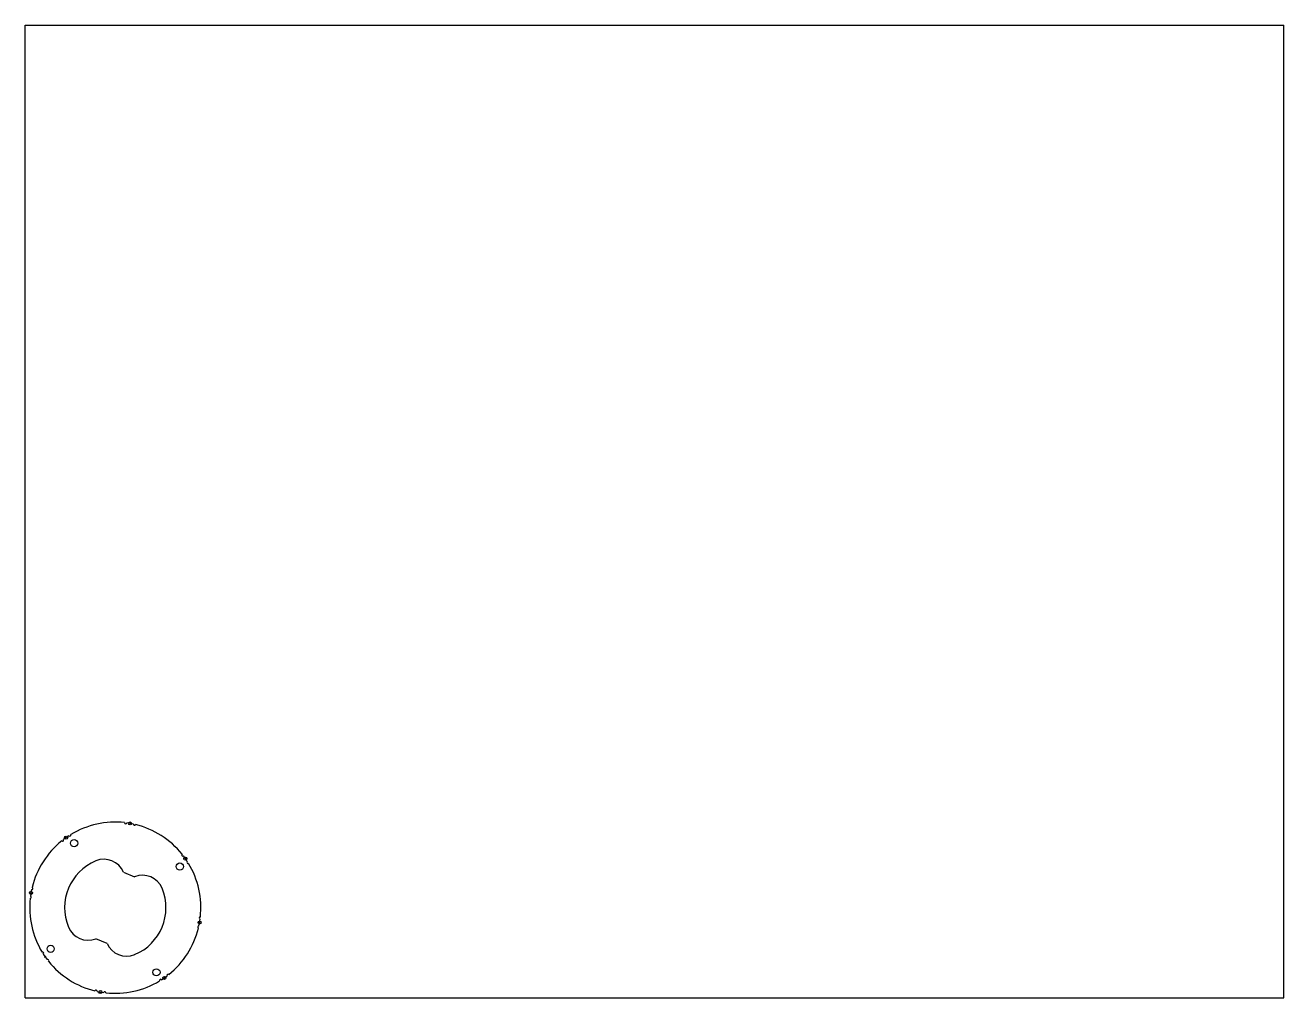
# Model space of a CAD drawing. Header units: millimetres. Extents: x 0 to 559, y 0 to 432.
import ezdxf

# ---------------------------------------------------------------- set-up
doc = ezdxf.new("R2010")
doc.units = ezdxf.units.MM
doc.header["$LTSCALE"] = 30.734
doc.layers.get('0').update_dxf_attribs({"linetype": 'CONTINUOUS'})
doc.layers.add('1__AXES', color=7, linetype='CONTINUOUS')
doc.layers.add('3__DETAIL', color=7, linetype='CONTINUOUS')

msp = doc.modelspace()

# ---------------------------------------------------------------- linework, layer by layer
at = {"color": 7, "linetype": 'CONTINUOUS'}
for p, q in [((0, 0), (0, 431.8)), ((0, 431.8), (558.8, 431.8)), ((558.8, 0), (558.8, 431.8)), ((43.65, 55.81), (48.6, 53.76)), ((36.35, 24.19), (31.4, 26.24)), ((0, 0), (558.8, 0))]:
    msp.add_line(p, q, dxfattribs=at)
for centre, radius, start, end in [((34.99, 52.09), 9.42, 23.2805, 112.5), ((40, 40), 22.5, 112.5, 202.5), ((52.09, 45.01), 9.42, 22.5, 111.7195), ((40, 40), 22.5, 292.5, 22.5), ((27.91, 34.99), 9.42, 202.5, 291.7195), ((45.01, 27.91), 9.42, 203.2805, 292.5)]:
    msp.add_arc(centre, radius, start, end, dxfattribs=at)
at = {"layer": '1__AXES', "color": 7, "linetype": 'CONTINUOUS'}
for centre in [(21.73, 68.68), (68.68, 58.27), (11.32, 21.73), (58.27, 11.32)]:
    msp.add_circle(centre, 1.6, dxfattribs=at)
for centre, radius, start, end in [((40, 40), 38, 83.762, 121.238), ((44.63, 77.77), 0.5, 179.4254, 346.6002), ((40, 40), 38, 77.7364, 82.2636), ((48.57, 77.08), 0.5, 173.3998, 340.5746), ((40, 40), 38, 38.762, 76.238), ((40, 40), 38, 128.762, 166.238), ((16.57, 69.98), 0.5, 224.4254, 31.6002), ((40, 40), 38, 122.7364, 127.2636), ((19.84, 72.27), 0.5, 218.3998, 25.5746), ((69.98, 63.43), 0.5, 134.4254, 301.6002), ((40, 40), 38, 32.7364, 37.2636), ((72.27, 60.16), 0.5, 128.3998, 295.5746), ((40, 40), 38, 353.762, 31.238), ((2.23, 44.63), 0.5, 269.4254, 76.6002), ((40, 40), 38, 167.7364, 172.2636), ((2.92, 48.57), 0.5, 263.3998, 70.5746), ((40, 40), 38, 173.762, 211.238), ((40, 40), 38, 347.7364, 352.2636), ((77.77, 35.37), 0.5, 89.4254, 256.6002), ((40, 40), 38, 308.762, 346.238), ((77.08, 31.43), 0.5, 83.3998, 250.5746), ((7.73, 19.84), 0.5, 308.3998, 115.5746), ((40, 40), 38, 212.7364, 217.2636), ((10.02, 16.57), 0.5, 314.4254, 121.6002), ((40, 40), 38, 218.762, 256.238), ((40, 40), 38, 263.762, 301.238), ((60.16, 7.73), 0.5, 38.3998, 205.5746), ((40, 40), 38, 302.7364, 307.2636), ((63.43, 10.02), 0.5, 44.4254, 211.6002), ((31.43, 2.92), 0.5, 353.3998, 160.5746), ((40, 40), 38, 257.7364, 262.2636), ((35.37, 2.23), 0.5, 359.4254, 166.6002)]:
    msp.add_arc(centre, radius, start, end, dxfattribs=at)
at = {"layer": '3__DETAIL', "color": 7, "linetype": 'CONTINUOUS'}
for centre, radius in [((46.6, 77.42), 0.671), ((18.2, 71.13), 0.671), ((71.13, 61.8), 0.671), ((2.58, 46.6), 0.671), ((77.42, 33.4), 0.671), ((8.87, 18.2), 0.302), ((61.8, 8.87), 0.671), ((33.4, 2.58), 0.671)]:
    msp.add_circle(centre, radius, dxfattribs=at)

doc.saveas('drawing.dxf')
